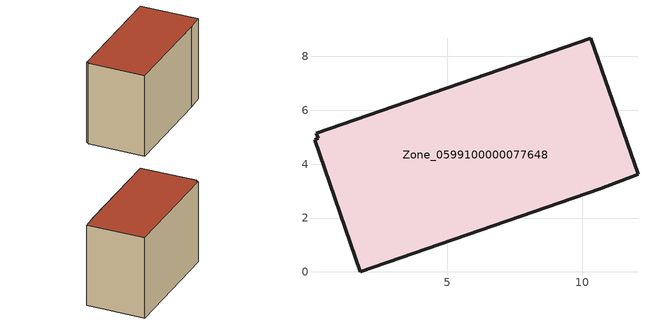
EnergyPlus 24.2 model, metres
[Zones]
Zone_0599100000077648
 floor ground (C_G): 0.2,4.96 0.14,5.15 10.31,8.68 12.08,3.64 10.68,3.09 1.77,0 0.07,4.91 z0
 wall outside (C_F): 10.68,3.09 12.08,3.64 10.31,8.68 0.14,5.15 0.2,4.96 0.07,4.91 1.77,0 10.68,3.09 z0:7.62
 roof outside (C_R): 0.2,4.96 0.07,4.91 1.77,0 10.68,3.09 12.08,3.64 10.31,8.68 0.14,5.15 z7.62
[BUILDING]
Pand.0599100000077648: North Axis=0; Terrain=City; Loads Convergence Tolerance Value=0.04; Temperature Convergence Tolerance Value=0.4; Solar Distribution=FullExterior; Maximum Number of Warmup Days=25; Minimum Number of Warmup Days=1
[Site:Location]
Rotterdam.The.Hague.AP_ZH_NLD Design_Conditions: Latitude=51.96; Longitude=4.45; Time Zone=1; Elevation=-4.5
[SITE:GROUNDTEMPERATURE:BUILDINGSURFACE]
18, 18, 18, 18, 18, 18, 18, 18, 18, 18, 18, 18
[MATERIAL] Thermal Absorptance=0.9; Solar Absorptance=0.7; Visible Absorptance=0.7
Name | Roughness | Thickness | Conductivity | Density | Specific Heat
G.TI.1975-1991 | MediumSmooth | 0.15 | 0.288461 | 540 | 1210
F.TI.1975-1991 | Rough | 0.3 | 0.230769 | 1920 | 840
R.TI.1975-1991 | MediumRough | 0.2 | 0.153846 | 1500 | 1000
[CONSTRUCTION]
C_G: G.TI.1975-1991
C_F: F.TI.1975-1991
C_R: R.TI.1975-1991
[ZONE]
Zone_0599100000077648: Type=1; Multiplier=1; Ceiling Height=Autocalculate; Volume=Autocalculate; Floor Area=autocalculate; Part of Total Floor Area=Yes
[ZONEINFILTRATION:DESIGNFLOWRATE]
Infil_Zone_0599100000077648: Zone or ZoneList or Space or SpaceList=Zone_0599100000077648; Schedule=AlwaysOn; Design Flow Rate Calculation Method=Flow/Area; Flow Rate per Floor Area=0.003; Constant Term Coefficient=1; Temperature Term Coefficient=0; Velocity Term Coefficient=0; Velocity Squared Term Coefficient=0
[HVACTEMPLATE:ZONE:IDEALLOADSAIRSYSTEM]
Zone_0599100000077648: Maximum Heating Supply Air Temperature=50; Minimum Cooling Supply Air Temperature=13; Maximum Heating Supply Air Humidity Ratio=0.0156; Minimum Cooling Supply Air Humidity Ratio=0.0077; Heating Limit=NoLimit; Cooling Limit=NoLimit; Dehumidification Control Type=ConstantSensibleHeatRatio; Cooling Sensible Heat Ratio=0.7; Dehumidification Setpoint=60; Humidification Control Type=None; Humidification Setpoint=30; Outdoor Air Method=None; Outdoor Air Flow Rate per Person=0.00944; Outdoor Air Flow Rate per Zone Floor Area=0; Outdoor Air Flow Rate per Zone=0; Demand Controlled Ventilation Type=None; Outdoor Air Economizer Type=NoEconomizer; Heat Recovery Type=None; Sensible Heat Recovery Effectiveness=0.7; Latent Heat Recovery Effectiveness=0.65
[ZONECONTROL:THERMOSTAT]
ThermostatControl_Zone_0599100000077648: Zone or ZoneList=Zone_0599100000077648; Control Type Schedule=DualSetpointControlType; Control 1=Thermostat_Zone_0599100000077648; Temperature Difference Between Cutout And Setpoint=0
[THERMOSTATSETPOINT:DUALSETPOINT]
Thermostat_Zone_0599100000077648: Heating Setpoint Temperature Schedule=HeatingSetpoint_Zone_0599100000077648; Cooling Setpoint Temperature Schedule=CoolingSetpoint_Zone_0599100000077648
[SCHEDULE:COMPACT]
HeatingSetpoint_Zone_0599100000077648: Through: 12/31, For: AllDays, Until: 24:00, 21
CoolingSetpoint_Zone_0599100000077648: Through: 12/31, For: AllDays, Until: 24:00, 24
DualSetpointControlType: Through: 12/31, For: AllDays, Until: 24:00, 4
AlwaysOn: Through: 12/31, For: AllDays, Until: 24:00, 1
